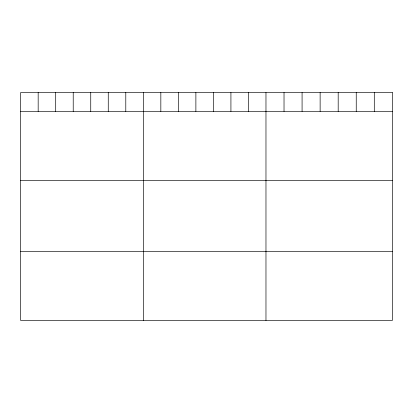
<?xml version="1.0" encoding="UTF-8"?>
<svg xmlns="http://www.w3.org/2000/svg" width="413" height="413" viewBox="0 0 413 413"><rect width="100%" height="100%" fill="white"/><g stroke="black" fill="none" stroke-linecap="round" stroke-linejoin="round"><path stroke-width="0.62" d="M20.65 111.402L392.35 111.402M20.65 180.393L392.35 180.393M20.65 251.471L392.35 251.471M374.297 92.538L374.297 111.402M356.243 92.538L356.243 111.402M338.19 92.538L338.19 111.402M320.132 92.538L320.132 111.402M302.079 92.538L302.079 111.402M284.025 92.538L284.025 111.402M265.972 92.538L265.972 320.462M248.45 92.538L248.45 111.402M230.924 92.538L230.924 111.402M213.402 92.538L213.402 111.402M195.881 92.538L195.881 111.402M178.359 92.538L178.359 111.402M160.833 92.538L160.833 111.402M143.311 92.538L143.311 320.462M125.789 92.538L125.789 111.402M108.263 92.538L108.263 111.402M90.741 92.538L90.741 111.402M73.22 92.538L73.22 111.402M55.698 92.538L55.698 111.402M38.172 92.538L38.172 111.402M392.35 92.538L20.65 92.538L20.65 320.462L392.35 320.462L392.35 92.538"/></g></svg>
